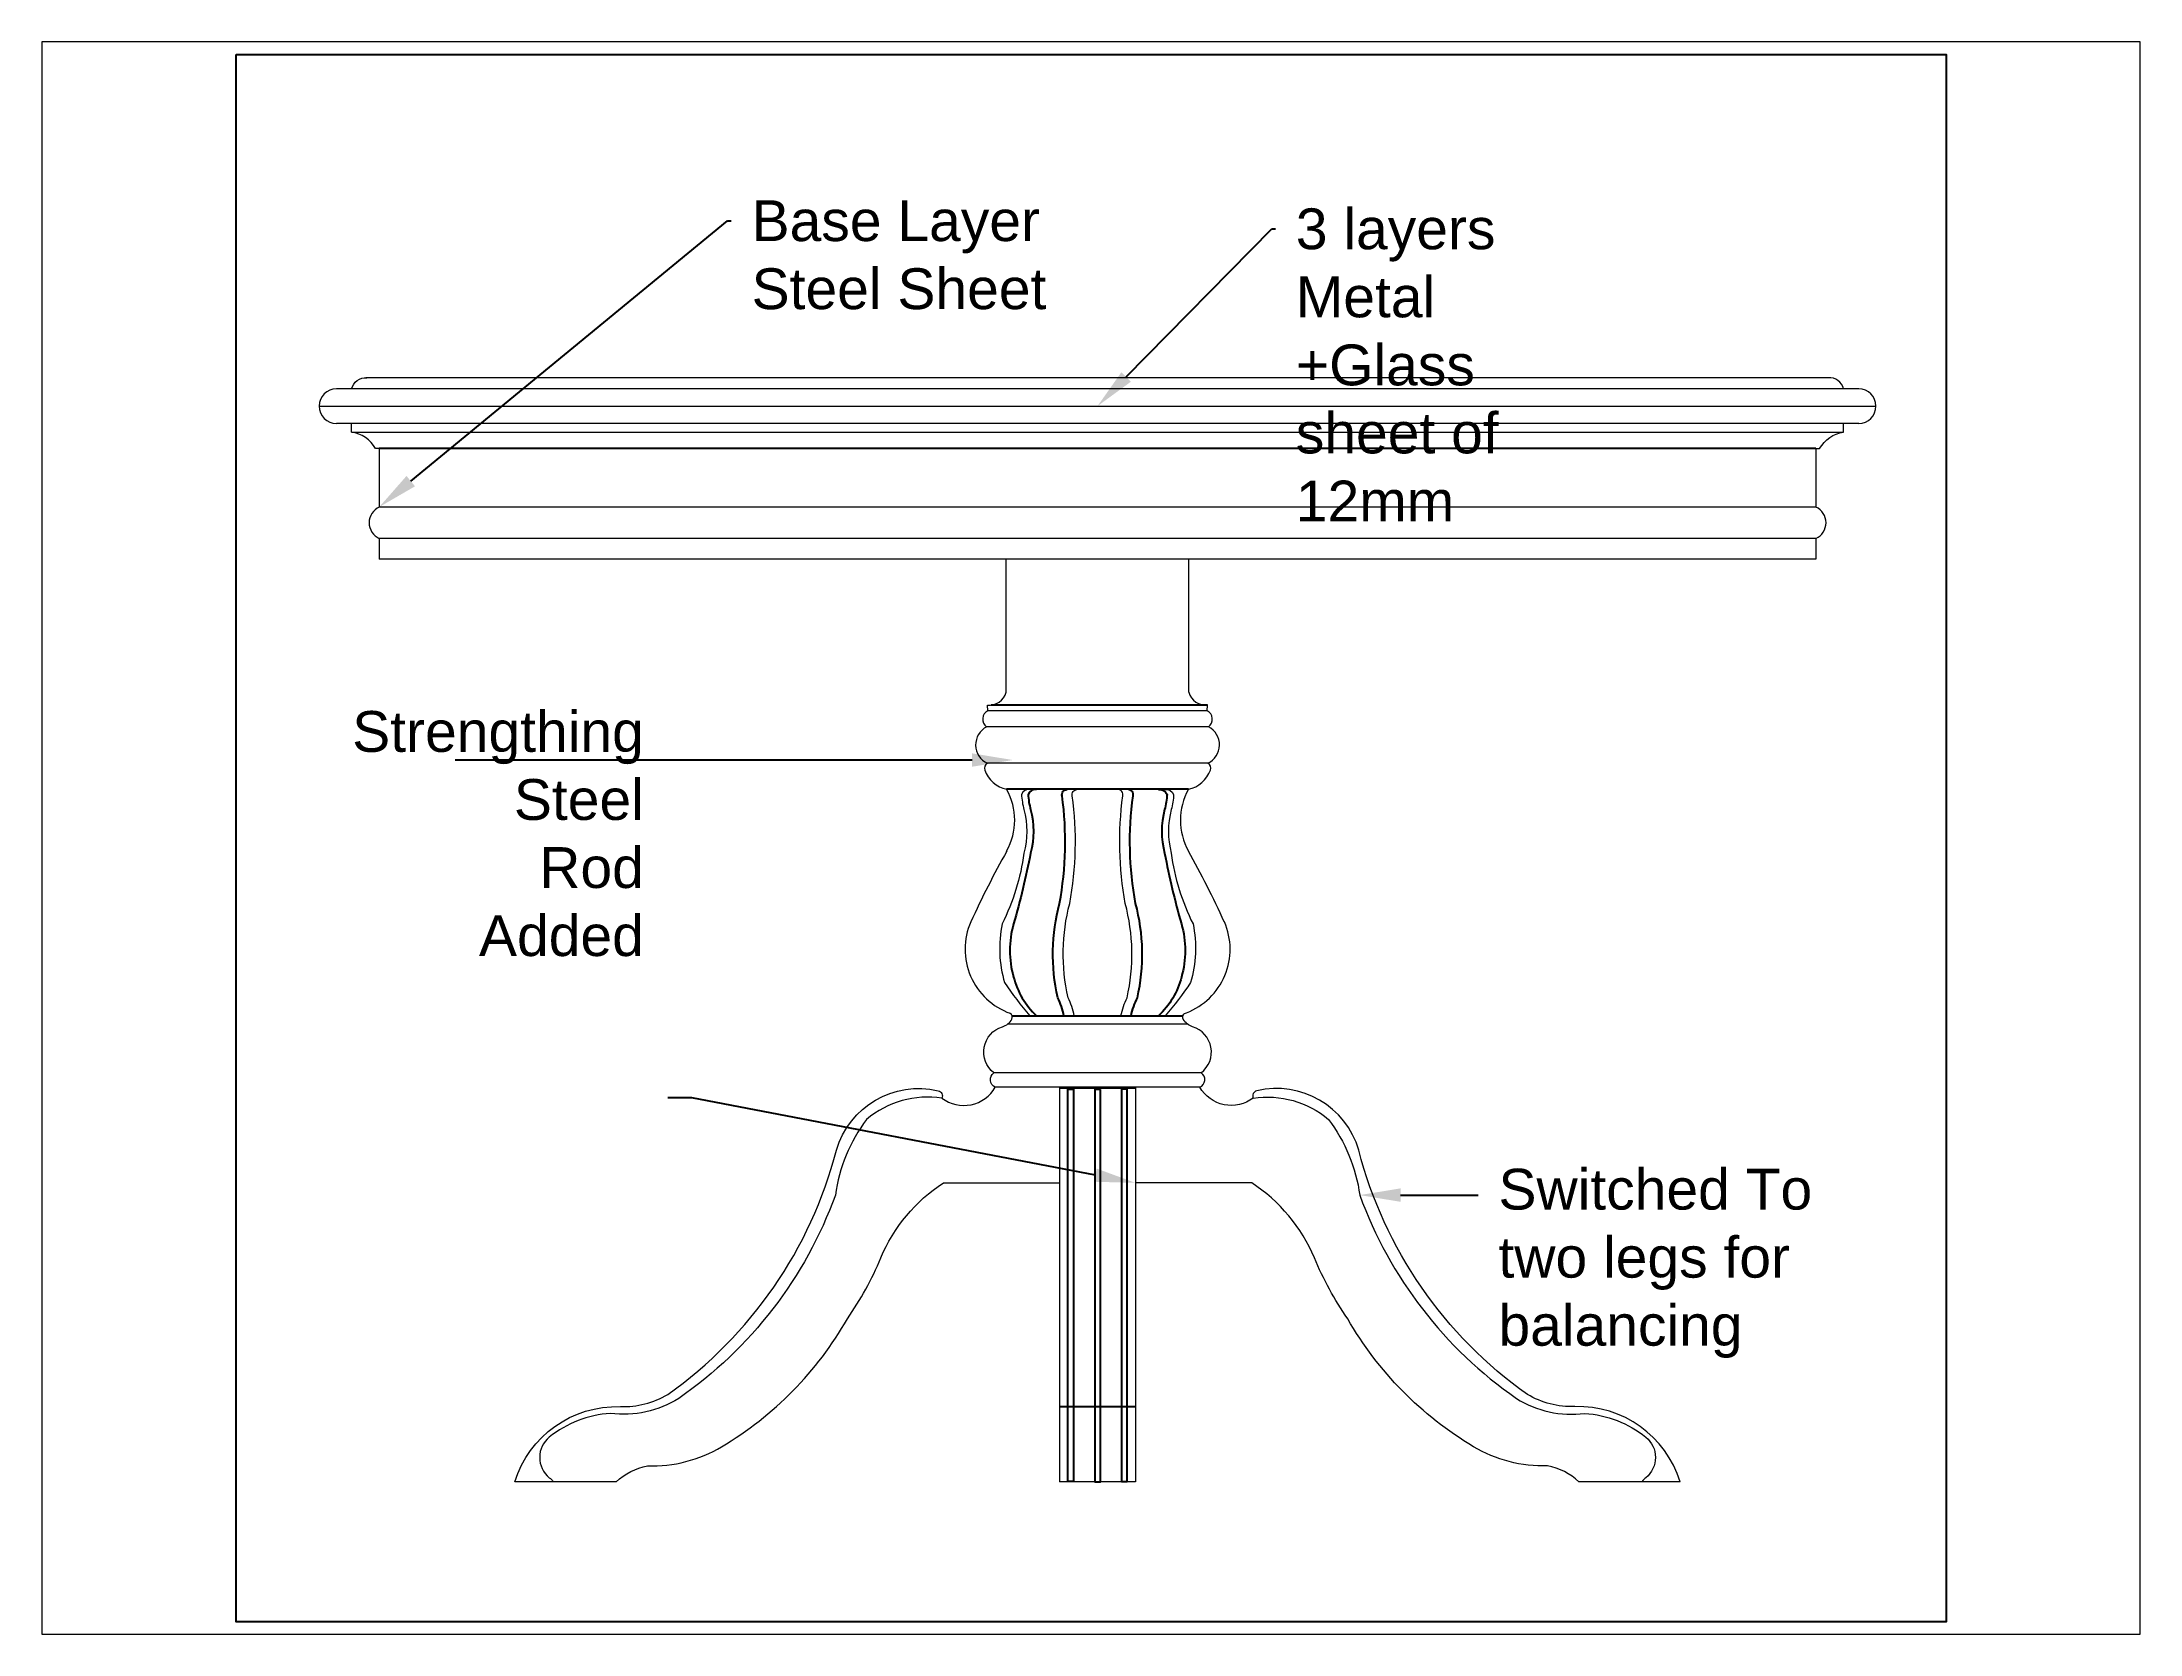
# Paper-space layout 'Layout1' of a CAD drawing. Header units: millimetres. Extents: x 26 to 231, y 20 to 176.
# The model-space entities are those that its viewports show. They can reach past a viewport. Long polylines and large blocks are cut down to what shows.
import ezdxf
from ezdxf import colors
from ezdxf.entities.mleader import LeaderData, LeaderLine
from ezdxf.math import Vec2, Vec3

# ---------------------------------------------------------------- set-up
doc = ezdxf.new("R2010")
doc.units = ezdxf.units.MM
doc.layers.add('001_Dark_1 5', color=7, linetype='Continuous', lineweight=0)
doc.layers.add('002_Medium_1 5', color=250, linetype='Continuous', lineweight=0)
doc.layers.add('003_Light_1 5', color=252, linetype='Continuous')
doc.styles.get("Standard").update_dxf_attribs({"font": ''})
doc.styles.get('Standard').set_extended_font_data('Arial')

msp = doc.modelspace()

# ---------------------------------------------------------------- linework, layer by layer
at = {"layer": '001_Dark_1 5'}
for p, q in [((-805.021, 3533.5975), (-806.0965, 3533.5975)), ((-805.021, 3533.573), (-806.0965, 3533.573)), ((-805.0513, 3533.514), (-806.0663, 3533.514)), ((-805.0513, 3533.4919), (-806.0663, 3533.4919)), ((-805.4804, 3533.3588), (-805.6371, 3533.3588)), ((-805.4805, 3533.3331), (-805.637, 3533.3331))]:
    msp.add_line(p, q, dxfattribs=at)
for points in [[(-805.6065, 3533.3144, 0.350682), (-805.6125, 3533.311, 0.048893), (-805.6108, 3533.3003, -0.128928), (-805.6108, 3533.2695, -0.084022), (-805.6262, 3533.2195, 0.120192), (-805.6245, 3533.178, 0.02999), (-805.6065, 3533.1546, 0.144968)], [(-805.5752, 3533.1546, 0.057065), (-805.5796, 3533.1674, -0.120977), (-805.5784, 3533.234, 0.079371), (-805.5766, 3533.3099, -0.457726), (-805.5733, 3533.3145)], [(-805.5423, 3533.1546, -0.057065), (-805.5379, 3533.1674, 0.120977), (-805.5392, 3533.234, -0.079371), (-805.5409, 3533.3099, 0.457726), (-805.5443, 3533.3145)], [(-805.511, 3533.3144, -0.350682), (-805.505, 3533.311, -0.048893), (-805.5067, 3533.3003, 0.128928), (-805.5067, 3533.2695, 0.084022), (-805.4913, 3533.2195, -0.120192), (-805.493, 3533.178, -0.02999), (-805.511, 3533.1546, -0.144968)], [(-805.6687, 3533.0964, 0.215991), (-805.7219, 3533.0814, 0.126922), (-805.744, 3533.0279, -0.155141), (-805.8547, 3532.8843, -0.176959), (-805.9029, 3532.8737, 0.156049), (-805.9461, 3532.8569, 0.476807), (-805.9461, 3532.8283, -0.061503), (-805.9433, 3532.8254, -0.061503)], [(-805.4488, 3533.0964, -0.215991), (-805.3956, 3533.0814, -0.126922), (-805.3735, 3533.0279, 0.155141), (-805.2628, 3532.8843, 0.176959), (-805.2146, 3532.8737, -0.156049), (-805.1714, 3532.8569, -0.476807), (-805.1714, 3532.8283, 0.061503), (-805.1742, 3532.8254, 0.061503)]]:
    msp.add_lwpolyline(points, format="xyb", dxfattribs=at)
for centre, radius, start, end in [((-806.0965, 3533.5853), 0.0122, 90, 270), ((-805.021, 3533.5853), 0.0122, 270, 90), ((-806.0613, 3533.5029), 0.0121, 114.1706, 245.8294), ((-805.0562, 3533.5029), 0.0121, 294.1706, 65.8294), ((-805.6305, 3533.346), 0.0144, 117.2465, 244.7659), ((-805.487, 3533.346), 0.0144, 295.2341, 62.7535)]:
    msp.add_arc(centre, radius, start, end, dxfattribs=at)
at = {"layer": '002_Medium_1 5'}
for p, q in [((-805.0417, 3533.6054), (-806.0758, 3533.6054)), ((-806.1088, 3533.5853), (-805.0088, 3533.5853)), ((-806.0858, 3533.5669), (-806.0858, 3533.573)), ((-805.0317, 3533.5669), (-805.0317, 3533.573)), ((-806.0858, 3533.5669), (-805.0317, 3533.5669)), ((-806.0663, 3533.5553), (-806.0663, 3533.514)), ((-805.0513, 3533.5553), (-805.0513, 3533.514)), ((-806.0663, 3533.4919), (-806.0663, 3533.4771)), ((-805.0513, 3533.4919), (-805.0513, 3533.4771)), ((-805.0513, 3533.4771), (-806.0663, 3533.4771)), ((-805.6233, 3533.438), (-805.6233, 3533.4771)), ((-805.4943, 3533.438), (-805.4943, 3533.4771)), ((-805.6233, 3533.3832), (-805.6233, 3533.438)), ((-805.4943, 3533.3832), (-805.4943, 3533.438)), ((-805.6362, 3533.3701), (-805.6365, 3533.3741)), ((-805.4811, 3533.37), (-805.6364, 3533.37)), ((-805.4813, 3533.3701), (-805.481, 3533.3741)), ((-805.6221, 3533.1489), (-805.4954, 3533.1489)), ((-805.4855, 3533.1143), (-805.632, 3533.1143)), ((-805.4865, 3533.1041), (-805.631, 3533.1041)), ((-805.5856, 3533.1041), (-805.5856, 3532.8254)), ((-805.5319, 3533.1032), (-805.5856, 3533.1032)), ((-805.5319, 3533.1041), (-805.5319, 3532.8254)), ((-805.8988, 3532.8254), (-805.9705, 3532.8254)), ((-805.5319, 3532.8254), (-805.5856, 3532.8254)), ((-805.1471, 3532.8254), (-805.2187, 3532.8254))]:
    msp.add_line(p, q, dxfattribs=at)
for points in [[(-806.0858, 3533.5975, -0.369874), (-806.075, 3533.6054, -0.921415)], [(-805.0317, 3533.5975, 0.369874), (-805.0425, 3533.6054, 0.921415)], [(-806.0663, 3533.5553), (-806.0689, 3533.5553, 0.234927), (-806.0858, 3533.5669), (-806.0858, 3533.573)], [(-805.0513, 3533.5553), (-805.0486, 3533.5553, -0.234927), (-805.0317, 3533.5669), (-805.0317, 3533.573)], [(-805.9705, 3532.8254, -0.336812), (-805.8959, 3532.8785, 0.141791), (-805.8624, 3532.8871, 0.177064), (-805.7433, 3533.0596, -0.399491), (-805.6713, 3533.1016, -0.467561), (-805.6687, 3533.0964, 0.449377), (-805.631, 3533.1041, -0.582356), (-805.632, 3533.1143, -0.608203), (-805.626, 3533.1468, 0.203196), (-805.6193, 3533.1523, 0.395625), (-805.6205, 3533.1563, 0.395625)], [(-805.1471, 3532.8254, 0.336812), (-805.2216, 3532.8785, -0.141791), (-805.2551, 3532.8871, -0.177064), (-805.3742, 3533.0596, 0.399491), (-805.4463, 3533.1016, 0.467561), (-805.4488, 3533.0964, -0.449377), (-805.4865, 3533.1041, 0.582356), (-805.4855, 3533.1143, 0.608203), (-805.4916, 3533.1468, -0.203196), (-805.4982, 3533.1523, -0.507511), (-805.496, 3533.1567)], [(-805.8988, 3532.8254, -0.147315), (-805.8767, 3532.8366, 0.143871), (-805.8244, 3532.8502, 0.129483), (-805.7355, 3532.9405, 0.053245), (-805.7119, 3532.9836, -0.150519), (-805.6677, 3533.0365), (-805.5856, 3533.0365)], [(-805.2187, 3532.8254, 0.147315), (-805.2408, 3532.8366, -0.143871), (-805.2931, 3532.8502, -0.129483), (-805.382, 3532.9405, -0.053245), (-805.4056, 3532.9836, 0.150519), (-805.4498, 3533.0365), (-805.5319, 3533.0365)]]:
    msp.add_lwpolyline(points, format="xyb", dxfattribs=at)
for centre, radius, start, end in [((-805.6353, 3533.3865), 0.0125, 264.3043, 344.5517), ((-805.4822, 3533.3865), 0.0125, 195.4483, 275.6957), ((-805.6333, 3533.3642), 0.00662, 116.3649, 234.483), ((-805.4843, 3533.3642), 0.00662, 305.517, 63.6351), ((-805.6347, 3533.3295), 0.00399, 119.0428, 199.7528), ((-805.6186, 3533.3353), 0.0211, 199.7528, 258.0925), ((-805.4989, 3533.3353), 0.0211, 281.9075, 340.2472), ((-805.4828, 3533.3295), 0.00399, 340.2472, 60.9572), ((-805.6619, 3533.2928), 0.0446, 330.7567, 29.2433), ((-805.4556, 3533.2928), 0.0446, 150.7567, 209.2433), ((-805.0244, 3532.9359), 0.6859, 150.7567, 155.4463), ((-806.0931, 3532.9359), 0.6859, 24.5537, 29.2433), ((-805.6044, 3533.2016), 0.048, 156.2467, 250.4208), ((-805.5131, 3533.2016), 0.048, 290.9236, 23.7533)]:
    msp.add_arc(centre, radius, start, end, dxfattribs=at)
at = {"layer": '003_Light_1 5'}
for p, q in [((-805.0513, 3533.5553), (-806.0663, 3533.5553)), ((-805.481, 3533.3741), (-805.634, 3533.3741)), ((-805.4946, 3533.3146), (-805.623, 3533.3146)), ((-805.6191, 3533.1546), (-805.4984, 3533.1546)), ((-805.5856, 3532.8785), (-805.5319, 3532.8785))]:
    msp.add_line(p, q, dxfattribs=at)
for points in [[(-805.6018, 3533.3144, 0.350682), (-805.6078, 3533.311, 0.048893), (-805.6061, 3533.3003, -0.128928), (-805.6061, 3533.2695, -0.021916), (-805.6181, 3533.2195, 0.140326), (-805.6181, 3533.1819, 0.144968), (-805.6018, 3533.1546, 0.144968)], [(-805.5825, 3533.1546, 0.057065), (-805.5869, 3533.1674, -0.120977), (-805.5856, 3533.234, 0.079371), (-805.5838, 3533.3099, -0.457726), (-805.5805, 3533.3145)], [(-805.5351, 3533.1546, -0.057065), (-805.5306, 3533.1674, 0.120977), (-805.5319, 3533.234, -0.079371), (-805.5337, 3533.3099, 0.457726), (-805.537, 3533.3145)], [(-805.5157, 3533.3144, -0.350682), (-805.5097, 3533.311, -0.048893), (-805.5114, 3533.3003, 0.128928), (-805.5114, 3533.2695, 0.021916), (-805.4995, 3533.2195, -0.140326), (-805.4995, 3533.1819, -0.144968), (-805.5157, 3533.1546, -0.144968)]]:
    msp.add_lwpolyline(points, format="xyb", dxfattribs=at)
for points in [[(-805.5797, 3533.1027), (-805.5758, 3533.1027), (-805.5758, 3532.8255), (-805.5797, 3532.8255)], [(-805.5568, 3533.1026), (-805.5607, 3533.1026), (-805.5607, 3532.8254), (-805.5568, 3532.8254)], [(-805.5378, 3533.1027), (-805.5418, 3533.1027), (-805.5418, 3532.8255), (-805.5378, 3532.8255)]]:
    msp.add_lwpolyline(points, close=True, dxfattribs=at)
at = {"layer": 'Defpoints'}
msp.add_lwpolyline([(-806.1674, 3533.8338), (-804.9593, 3533.8338), (-804.9593, 3532.7265), (-806.1674, 3532.7265), (-806.1674, 3533.8338)], dxfattribs=at)
msp.add_lwpolyline([(-806.1674, 3533.8338), (-804.9593, 3533.8338), (-804.9593, 3532.7265), (-806.1674, 3532.7265), (-806.1674, 3533.8338)], dxfattribs=at)

psp = doc.layouts.get("Layout1")

# ---------------------------------------------------------------- leaders
ml = psp.add_multileader_mtext('Standard')
ml.set_content('{\\fArial Unicode MS|b0|i0|c0|p2;Base Layer Steel Sheet}', color=256)
ml.set_leader_properties()
ml.build(insert=Vec2(0, 0))
ml.multileader.update_dxf_attribs({"text_right_attachment_type": 6, "dogleg_length": 0.36})
ctx = ml.context
ctx.base_point, ctx.plane_origin = Vec3(93.24, 157.96), Vec3(58.75, 129.93)
ctx.right_attachment = 6
notes = []
notes.append((ctx, [(0, (1, 1, 0), (92.88, 157.96), (1, 0), 0.36, [(0, [(58.75, 129.93)], 0, [])])]))
ctx.mtext.insert, ctx.mtext.width, ctx.mtext.flow_direction = Vec3(95.24, 159.99), 29.5851, 5
ml = psp.add_multileader_mtext('Standard')
ml.set_content('{\\fArial Unicode MS|b0|i0|c0|p2;3 layers Metal +Glass sheet of 12mm}', color=256)
ml.set_leader_properties()
ml.build(insert=Vec2(0, 0))
ml.multileader.update_dxf_attribs({"text_right_attachment_type": 6, "dogleg_length": 0.36})
ctx = ml.context
ctx.base_point, ctx.plane_origin = Vec3(146.57, 157.19), Vec3(129.14, 139.82)
ctx.right_attachment = 6
notes.append((ctx, [(0, (1, 1, 0), (146.21, 157.19), (1, 0), 0.36, [(0, [(129.14, 139.82)], 0, [])])]))
ctx.mtext.insert, ctx.mtext.width, ctx.mtext.flow_direction = Vec3(148.57, 159.19), 28.028, 5
ml = psp.add_multileader_mtext('Standard')
ml.set_content('{\\fArial Unicode MS|b0|i0|c0|p2;Strengthing Steel Rod Added}', color=256)
ml.set_leader_properties()
ml.build(insert=Vec2(0, 0))
ml.multileader.update_dxf_attribs({"text_right_attachment_type": 6, "dogleg_length": 0.36})
ctx = ml.context
ctx.base_point, ctx.plane_origin = Vec3(54.69, 107.92), Vec3(120.84, 105.14)
ctx.right_attachment, ctx.text_align_type = 6, 2
notes.append((ctx, [(0, (1, 1, 0), (87.04, 105.14), (-1, 0), 0.36, [(0, [(120.84, 105.14)], 0, [])])]))
ctx.mtext.insert, ctx.mtext.width, ctx.mtext.alignment, ctx.mtext.flow_direction = Vec3(84.68, 109.94), 18.2961, 3, 5
ml = psp.add_multileader_mtext('Standard')
ml.set_content('', color=256)
ml.set_leader_properties()
ml.build(insert=Vec2(0, 0))
ml.multileader.update_dxf_attribs({"text_right_attachment_type": 6, "dogleg_length": 0.36})
ctx = ml.context
ctx.base_point, ctx.plane_origin = Vec3(85.02, 74.03), Vec3(132.86, 63.71)
ctx.right_attachment, ctx.text_align_type = 6, 2
notes.append((ctx, [(0, (1, 1, 0), (89.38, 72.03), (-1, 0), 0.36, [(0, [(132.86, 63.71)], 0, [])])]))
ctx.mtext.insert, ctx.mtext.alignment, ctx.mtext.flow_direction = Vec3(87.02, 76.03), 3, 5
ml = psp.add_multileader_mtext('Standard')
ml.set_content('{\\fArial Unicode MS|b0|i0|c0|p2;Switched To two legs for balancing}', color=256)
ml.set_leader_properties()
ml.build(insert=Vec2(0, 0))
ml.multileader.update_dxf_attribs({"text_right_attachment_type": 6, "dogleg_length": 0.36})
ctx = ml.context
ctx.base_point, ctx.plane_origin = Vec3(166.43, 62.51), Vec3(154.83, 62.51)
ctx.right_attachment = 6
notes.append((ctx, [(0, (1, 1, 0), (166.07, 62.51), (1, 0), 0.36, [(0, [(154.83, 62.51)], 0, [])])]))
ctx.mtext.insert, ctx.mtext.width, ctx.mtext.flow_direction = Vec3(168.43, 65.09), 31.1422, 5
for ctx, leaders in notes:
    for number, flags, end, landing, length, lines in leaders:
        leader = LeaderData()
        leader.index, (leader.has_last_leader_line, leader.has_dogleg_vector, leader.attachment_direction) = number, flags
        leader.last_leader_point, leader.dogleg_vector, leader.dogleg_length = Vec3(end), Vec3(landing), length
        for number, points, colour, breaks in lines:
            line = LeaderLine()
            line.index, line.vertices, line.color, line.breaks = number, Vec3.list(points), colors.encode_raw_color(colour), breaks
            leader.lines.append(line)
        ctx.leaders.append(leader)

# ---------------------------------------------------------------- viewports
at = {"layer": '0'}
psp.add_viewport(center=(128.5, 97.5), size=(205.6, 156), view_center_point=(-805.5634, 3533.2802), view_height=1.124723, dxfattribs=at)

doc.saveas('drawing.dxf')
